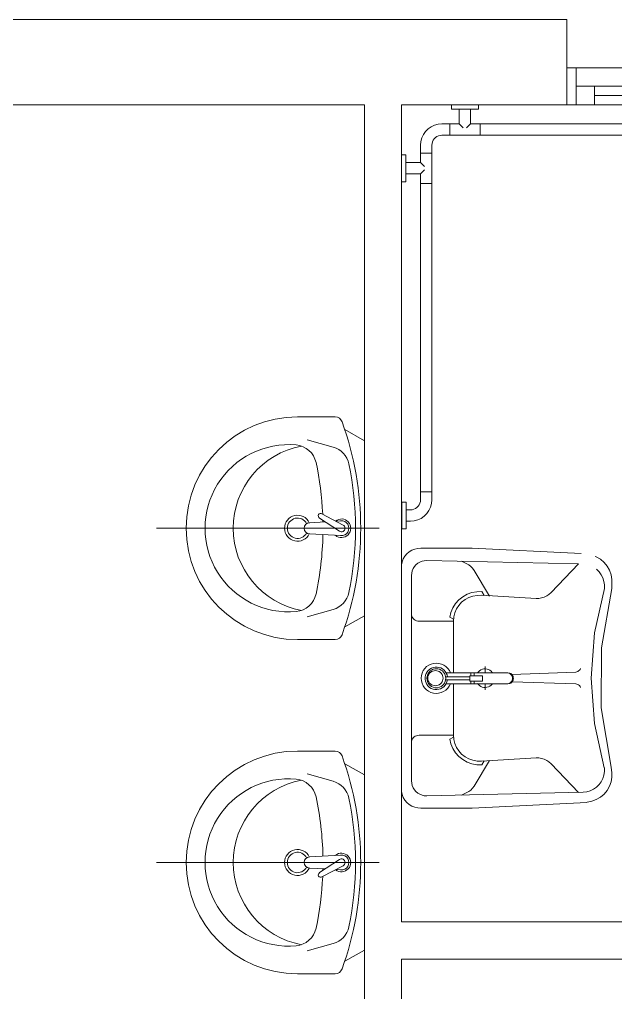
# Model space of a CAD drawing. Extents: x -234346 to 58427, y -132654 to -82394.
# Drawn here: x -139078 to -137473, y -96813 to -94193 of the extents above; entities that cross this region are included whole.
import ezdxf

# ---------------------------------------------------------------- set-up
doc = ezdxf.new("R2010")
doc.units = 0
doc.header["$LTSCALE"] = 8
doc.linetypes.add('HIDDEN2', pattern=[4.7625, 3.175, -1.5875])
for name, color, linetype, lineweight in [('72_EGR_EQP_TAG', 9, 'Continuous', 5), ('Aluminum', 9, 'Continuous', 5), ('Proj', 9, 'Continuous', 5), ('SANIT', 9, 'Continuous', 5), ('Walls', 9, 'Continuous', 5)]:
    doc.layers.add(name, color=color, linetype=linetype, lineweight=lineweight)

# ---------------------------------------------------------------- blocks, each defined once
blk = doc.blocks.new('lav-manta 60')
at = {"layer": 'SANIT'}
for p, q in [((0, 0.04), (0, -0.56)), ((-0.2658, -0.0529), (-0.2358, 0)), ((-0.2358, 0), (0.2358, 0)), ((0.2658, -0.0529), (0.2358, 0)), ((-0.015, -0.1473), (-0.0199, -0.064)), ((0.0274, -0.121), (-0.0078, -0.0673)), ((0.0389, -0.1142), (0.0087, -0.0575)), ((0.0191, -0.077), (0.0199, -0.064)), ((-0.3, -0.0789), (-0.3, -0.18)), ((-0.2185, -0.0841), (-0.2383, -0.1537)), ((0.2185, -0.0841), (0.2383, -0.1537)), ((0.3, -0.0789), (0.3, -0.18)), ((0.015, -0.1473), (0.0174, -0.1057))]:
    blk.add_line(p, q, dxfattribs=at)
for centre, radius, start, end in [((0, -0.8557), 0.8457, 70.1771, 109.8229), ((0, -0.8696), 0.8457, 78.1914, 101.8086), ((-0.1608, -0.1006), 0.06, 101.8086, 164.0794), ((0, -0.0617), 0.025, 320.7474, 220.368), ((0, -0.0617), 0.02, 353.2671, 186.682), ((0, -0.0617), 0.00966, 25.4127, 215.9577), ((0.1608, -0.1006), 0.06, 15.9206, 78.1914), ((-0.28, -0.0789), 0.02, 109.8229, 180), ((0.28, -0.0789), 0.02, 0, 70.1771), ((-0.1645, -0.189), 0.06, 102.0883, 174.8142), ((0, -0.9572), 0.8457, 91.1572, 102.0883), ((0, -0.9572), 0.8457, 88.5486, 88.844), ((0.0332, -0.1176), 0.00666, 210.6852, 30.6852), ((0, -0.9572), 0.8457, 77.9117, 87.4274), ((0.1645, -0.189), 0.06, 5.1858, 77.9117), ((0, -0.18), 0.035, 115.3106, 64.6894), ((0, -0.18), 0.0275, 117.1496, 62.8504), ((0, -0.1473), 0.015, 180, 0), ((0, -0.18), 0.3, 180, 0), ((0, -0.1282), 0.2252, 190.6097, 349.3903), ((0, -0.2039), 0.2252, 174.8142, 5.1858)]:
    blk.add_arc(centre, radius, start, end, dxfattribs=at)
blk = doc.blocks.new('GF1')
at = {"layer": 'Aluminum', "color": 9}
for p, q in [((-137604.3, -94322.6), (-136652.9, -94322.6)), ((-137579.3, -94322.6), (-137579.3, -94422.6)), ((-137579.3, -94372.6), (-136677.9, -94372.6)), ((-137529.3, -94372.6), (-137529.3, -94422.6)), ((-136727.9, -94397.6), (-137529.3, -94397.6)), ((-137604.3, -94422.6), (-136652.9, -94422.6))]:
    blk.add_line(p, q, dxfattribs=at)
at = {"layer": 'Proj', "color": 9, "linetype": 'HIDDEN2', "ltscale": 25}
blk.add_line((-136652.9, -94272.6), (-137604.3, -94272.6), dxfattribs=at)
at = {"layer": 'SANIT', "color": 9}
for p, q in [((-137914.5, -94434.3), (-137914.5, -94422.6)), ((-137914.5, -94422.6), (-137842.5, -94422.6)), ((-137842.5, -94422.6), (-137842.5, -94434.3)), ((-137842.5, -94434.3), (-137914.5, -94434.3)), ((-137893.8, -94434.3), (-137893.8, -94473.7)), ((-137863.2, -94473.7), (-137863.2, -94434.3)), ((-137969.4, -94481.5), (-137977.7, -94487.2)), ((-137960.3, -94477.2), (-137969.4, -94481.5)), ((-137950.6, -94474.6), (-137960.3, -94477.2)), ((-137940.6, -94473.7), (-137950.6, -94474.6)), ((-137919, -94473.7), (-137940.6, -94473.7)), ((-137919, -94473.7), (-137919, -94504.3)), ((-137893.8, -94473.7), (-137919, -94473.7)), ((-137893.8, -94473.7), (-137883, -94484.5)), ((-137863.2, -94473.7), (-137874, -94484.5)), ((-137838, -94473.7), (-137863.2, -94473.7)), ((-137838, -94504.3), (-137838, -94473.7)), ((-137838, -94473.7), (-137020.8, -94473.7)), ((-137990.5, -94502.5), (-137994.8, -94511.6)), ((-137984.8, -94494.3), (-137990.5, -94502.5)), ((-137977.7, -94487.2), (-137984.8, -94494.3)), ((-137954.1, -94508), (-137958, -94510.7)), ((-137949.9, -94506), (-137954.1, -94508)), ((-137945.3, -94504.7), (-137949.9, -94506)), ((-137940.6, -94504.3), (-137945.3, -94504.7)), ((-137020.8, -94504.3), (-137940.6, -94504.3)), ((-137997.4, -94521.3), (-137998.2, -94531.3)), ((-137998.2, -94552.9), (-137998.2, -94531.3)), ((-137994.8, -94511.6), (-137997.4, -94521.3)), ((-137967.2, -94526.6), (-137967.6, -94531.3)), ((-137967.6, -94531.3), (-137967.6, -94633.9)), ((-137966, -94522.1), (-137967.2, -94526.6)), ((-137964, -94517.8), (-137966, -94522.1)), ((-137961.3, -94514), (-137964, -94517.8)), ((-137958, -94510.7), (-137961.3, -94514)), ((-138037.7, -94557.4), (-138049.4, -94557.4)), ((-138049.4, -94557.4), (-138049.4, -94629.4)), ((-138037.7, -94629.4), (-138037.7, -94557.4)), ((-137998.2, -94578.1), (-137998.2, -94552.9)), ((-137998.2, -94552.9), (-137967.6, -94552.9)), ((-138037.7, -94578.1), (-137998.2, -94578.1)), ((-137998.2, -94578.1), (-137987.4, -94588.9)), ((-137998.2, -94608.7), (-138037.7, -94608.7)), ((-137998.2, -94608.7), (-137987.4, -94597.9)), ((-137998.2, -94633.9), (-137998.2, -94608.7)), ((-138049.4, -94629.4), (-138037.7, -94629.4)), ((-137967.6, -94633.9), (-137998.2, -94633.9)), ((-137998.2, -94633.9), (-137998.2, -95464.7)), ((-137967.6, -94633.9), (-137967.6, -95464.7)), ((-137998.2, -95464.7), (-137998.2, -95486.3)), ((-137967.6, -95464.7), (-137998.1, -95464.7)), ((-137967.6, -95464.7), (-137967.6, -95486.3)), ((-138048.6, -95564.6), (-138048.6, -95492.6)), ((-138048.6, -95492.6), (-138036.9, -95492.6)), ((-138036.9, -95492.6), (-138036.9, -95564.6)), ((-138007.9, -95507), (-138004.6, -95503.6)), ((-138004.6, -95503.6), (-138001.9, -95499.8)), ((-138001.9, -95499.8), (-137999.9, -95495.5)), ((-137999.9, -95495.5), (-137998.6, -95491)), ((-137998.6, -95491), (-137998.2, -95486.3)), ((-137975.4, -95515.1), (-137971.1, -95506)), ((-137971.1, -95506), (-137968.5, -95496.3)), ((-137968.5, -95496.3), (-137967.6, -95486.3)), ((-138036.9, -95513.3), (-138025.2, -95513.3)), ((-138025.2, -95513.3), (-138020.5, -95512.9)), ((-138020.5, -95512.9), (-138016, -95511.6)), ((-138016, -95511.6), (-138011.7, -95509.7)), ((-138011.7, -95509.7), (-138007.9, -95507)), ((-137996.4, -95536.2), (-137988.2, -95530.4)), ((-137988.2, -95530.4), (-137981.1, -95523.3)), ((-137981.1, -95523.3), (-137975.4, -95515.1)), ((-138025.2, -95543.9), (-138036.9, -95543.9)), ((-138025.2, -95543.9), (-138015.2, -95543)), ((-138015.2, -95543), (-138005.5, -95540.4)), ((-138005.5, -95540.4), (-137996.4, -95536.2)), ((-138036.9, -95564.6), (-138048.6, -95564.6)), ((-138040.4, -95637.8), (-138035, -95631.4)), ((-138035, -95631.4), (-138028.7, -95626)), ((-138028.7, -95626), (-138021.5, -95621.7)), ((-138021.5, -95621.7), (-138013.7, -95618.6)), ((-138013.7, -95618.6), (-138005.5, -95616.9)), ((-138005.5, -95616.9), (-137997.1, -95616.5)), ((-137997.1, -95616.5), (-137859, -95616.5)), ((-137565.6, -95630.8), (-137859, -95616.5)), ((-138049.4, -95669.1), (-138049.2, -95660.9)), ((-138049.2, -95660.9), (-138047.6, -95652.7)), ((-138047.6, -95652.7), (-138044.6, -95645)), ((-138044.6, -95645), (-138040.4, -95637.8)), ((-138010.5, -95661), (-138014.6, -95665.8)), ((-138005.6, -95656.9), (-138010.5, -95661)), ((-138000.1, -95653.7), (-138005.6, -95656.9)), ((-137994.2, -95651.4), (-138000.1, -95653.7)), ((-137988, -95650), (-137994.2, -95651.4)), ((-137981.6, -95649.6), (-137988, -95650)), ((-137981.6, -95649.6), (-137572.4, -95658.7)), ((-137868.2, -95661), (-137887.7, -95651.7)), ((-137862.6, -95665.2), (-137868.2, -95661)), ((-137573, -95658.7), (-137646.7, -95736)), ((-137524.7, -95639.4), (-137527.5, -95638.4)), ((-137513.6, -95646), (-137524.7, -95639.4)), ((-137503.7, -95654.5), (-137513.6, -95646)), ((-137495.5, -95664.5), (-137503.7, -95654.5)), ((-138022, -95683.3), (-138022.5, -95689.6)), ((-138022.5, -96243.1), (-138022.5, -95689.6)), ((-138020.5, -95677.1), (-138022, -95683.3)), ((-138018, -95671.2), (-138020.5, -95677.1)), ((-138014.6, -95665.8), (-138018, -95671.2)), ((-137857.8, -95670.3), (-137862.6, -95665.2)), ((-137853.7, -95676), (-137857.8, -95670.3)), ((-137812.8, -95745.2), (-137853.7, -95676)), ((-137524.2, -95673), (-137517.2, -95679.8)), ((-137517.2, -95679.8), (-137511.5, -95687.7)), ((-137511.5, -95687.7), (-137507, -95696.4)), ((-137489.1, -95675.7), (-137495.5, -95664.5)), ((-137484.7, -95687.9), (-137489.1, -95675.7)), ((-137482.6, -95700.7), (-137484.7, -95687.9)), ((-137507, -95696.4), (-137504.1, -95705.6)), ((-137504.1, -95705.6), (-137502.7, -95715.2)), ((-137502.7, -95715.2), (-137503, -95724.9)), ((-137482.6, -95713.7), (-137482.6, -95700.7)), ((-137482.6, -95713.7), (-137482.6, -95724.9)), ((-137872.9, -95740.4), (-137884.7, -95747)), ((-137860.2, -95735.8), (-137872.9, -95740.4)), ((-137846.9, -95733.4), (-137860.2, -95735.8)), ((-137833.3, -95733.2), (-137846.9, -95733.4)), ((-137833.3, -95733.2), (-137826.6, -95743.6)), ((-137652.2, -95740.9), (-137658.4, -95745)), ((-137646.7, -95736), (-137652.2, -95740.9)), ((-137503, -95724.9), (-137529.4, -95844.3)), ((-137482.6, -95724.9), (-137510.6, -95884.5)), ((-137904.2, -95765.5), (-137911.3, -95776.9)), ((-137895.2, -95755.4), (-137904.2, -95765.5)), ((-137884.7, -95747), (-137895.2, -95755.4)), ((-137887.4, -95761.8), (-137895.2, -95770.3)), ((-137878.3, -95754.7), (-137887.4, -95761.8)), ((-137868.2, -95749.2), (-137878.3, -95754.7)), ((-137857.2, -95745.4), (-137868.2, -95749.2)), ((-137845.8, -95743.3), (-137857.2, -95745.4)), ((-137834.3, -95743.1), (-137845.8, -95743.3)), ((-137687, -95751.6), (-137834.3, -95743.1)), ((-137679.5, -95751.5), (-137687, -95751.6)), ((-137672.2, -95750.4), (-137679.5, -95751.5)), ((-137665.1, -95748.2), (-137672.2, -95750.4)), ((-137658.4, -95745), (-137665.1, -95748.2)), ((-138022.5, -95792.8), (-138022.2, -95796.3)), ((-137916.3, -95789.3), (-137919.2, -95802.3)), ((-137911.3, -95776.9), (-137916.3, -95789.3)), ((-137906, -95790.3), (-137908.9, -95801.4)), ((-137901.4, -95779.9), (-137906, -95790.3)), ((-137895.2, -95770.3), (-137901.4, -95779.9)), ((-138022.2, -95796.3), (-138021.3, -95799.6)), ((-138021.3, -95799.6), (-138019.8, -95802.8)), ((-138019.8, -95802.8), (-138017.8, -95805.6)), ((-138017.8, -95805.6), (-138015.3, -95808.1)), ((-138015.3, -95808.1), (-138012.4, -95810.1)), ((-138012.4, -95810.1), (-138009.2, -95811.5)), ((-138009.2, -95811.5), (-138005.8, -95812.4)), ((-138005.8, -95812.4), (-138002.2, -95812.8)), ((-137909.8, -95812.8), (-138002.2, -95812.8)), ((-137919.2, -95802.3), (-137909.6, -95807.3)), ((-137908.9, -95801.4), (-137909.8, -95812.8)), ((-137909.8, -95812.8), (-137909.8, -95952)), ((-137529.4, -95844.3), (-137538.4, -95966.1)), ((-137510.6, -95884.5), (-137511.3, -96046.6)), ((-137991, -95946.1), (-137994, -95952.5)), ((-137986.9, -95940.3), (-137991, -95946.1)), ((-137981.9, -95935.3), (-137986.9, -95940.3)), ((-137980.5, -95949.2), (-137983.1, -95953.7)), ((-137976.1, -95931.3), (-137981.9, -95935.3)), ((-137977.2, -95945.3), (-137980.5, -95949.2)), ((-137975.1, -95950.1), (-137977.6, -95953.8)), ((-137973.2, -95941.9), (-137977.2, -95945.3)), ((-137969.7, -95928.3), (-137976.1, -95931.3)), ((-137971.9, -95947), (-137975.1, -95950.1)), ((-137971.4, -95950.7), (-137974, -95953.2)), ((-137968.8, -95939.3), (-137973.2, -95941.9)), ((-137968.3, -95944.4), (-137971.9, -95947)), ((-137968.4, -95948.7), (-137971.4, -95950.7)), ((-137962.9, -95926.4), (-137969.7, -95928.3)), ((-137963.9, -95937.4), (-137968.8, -95939.3)), ((-137965.2, -95947.2), (-137968.4, -95948.7)), ((-137964.3, -95942.5), (-137968.3, -95944.4)), ((-137961.7, -95946.3), (-137965.2, -95947.2)), ((-137960.1, -95941.4), (-137964.3, -95942.5)), ((-137958.8, -95936.5), (-137963.9, -95937.4)), ((-137955.9, -95925.8), (-137962.9, -95926.4)), ((-137958.1, -95946), (-137961.7, -95946.3)), ((-137955.7, -95941), (-137960.1, -95941.4)), ((-137953.6, -95936.4), (-137958.8, -95936.5)), ((-137954.5, -95946.3), (-137958.1, -95946)), ((-137948.8, -95926.4), (-137955.9, -95925.8)), ((-137951.3, -95941.4), (-137955.7, -95941)), ((-137951, -95947.2), (-137954.5, -95946.3)), ((-137948.5, -95937.2), (-137953.6, -95936.4)), ((-137947, -95942.5), (-137951.3, -95941.4)), ((-137947.7, -95948.7), (-137951, -95947.2)), ((-137942, -95928.2), (-137948.8, -95926.4)), ((-137943.6, -95938.8), (-137948.5, -95937.2)), ((-137944.8, -95950.7), (-137947.7, -95948.7)), ((-137943, -95944.4), (-137947, -95942.5)), ((-137942.2, -95953.2), (-137944.8, -95950.7)), ((-137939, -95941.3), (-137943.6, -95938.8)), ((-137939.4, -95947), (-137943, -95944.4)), ((-137935.6, -95931.1), (-137942, -95928.2)), ((-137936.3, -95950.1), (-137939.4, -95947)), ((-137934.9, -95944.5), (-137939, -95941.3)), ((-137933.7, -95953.8), (-137936.3, -95950.1)), ((-137929.7, -95935.1), (-137935.6, -95931.1)), ((-137931.4, -95948.4), (-137934.9, -95944.5)), ((-137928.7, -95952.8), (-137931.4, -95948.4)), ((-137924.7, -95940), (-137929.7, -95935.1)), ((-137920.6, -95945.8), (-137924.7, -95940)), ((-137917.5, -95952.1), (-137920.6, -95945.8)), ((-137862.6, -95959.7), (-137862.6, -95951.6)), ((-137853.7, -95959.7), (-137853.7, -95951.6)), ((-137842.4, -95949), (-137845.1, -95952.3)), ((-137839.2, -95946.2), (-137842.4, -95949)), ((-137835.6, -95944), (-137839.2, -95946.2)), ((-137831.7, -95942.4), (-137835.6, -95944)), ((-137827.5, -95941.6), (-137831.7, -95942.4)), ((-137823.3, -95941.4), (-137827.5, -95941.6)), ((-137824.4, -95934.6), (-137824.4, -95952)), ((-137819.1, -95941.9), (-137823.3, -95941.4)), ((-137815, -95943.2), (-137819.1, -95941.9)), ((-137811.3, -95945.1), (-137815, -95943.2)), ((-137807.8, -95947.6), (-137811.3, -95945.1)), ((-137804.9, -95950.7), (-137807.8, -95947.6)), ((-137752.4, -95956), (-137580.1, -95949.8)), ((-137580.1, -95949.8), (-137577.3, -95949.2)), ((-137577.3, -95949.2), (-137574.8, -95948.2)), ((-137574.8, -95948.2), (-137572.4, -95946.8)), ((-137572.4, -95946.8), (-137570.3, -95944.9)), ((-137570.3, -95944.9), (-137568.5, -95942.8)), ((-137568.5, -95942.8), (-137567.2, -95940.4)), ((-137995.8, -95959.3), (-137996.5, -95966.3)), ((-137996.5, -95966.3), (-137995.9, -95973.4)), ((-137995.9, -95973.4), (-137994.2, -95980.2)), ((-137994, -95952.5), (-137995.8, -95959.3)), ((-137985.8, -95963.7), (-137985.9, -95968.9)), ((-137985.9, -95968.9), (-137985.1, -95974)), ((-137984.9, -95958.6), (-137985.8, -95963.7)), ((-137985.1, -95974), (-137983.4, -95978.9)), ((-137983.1, -95953.7), (-137984.9, -95958.6)), ((-137980.6, -95962.2), (-137981, -95966.6)), ((-137981, -95966.6), (-137980.6, -95971.1)), ((-137979.5, -95957.8), (-137980.6, -95962.2)), ((-137980.6, -95971.1), (-137979.5, -95975.4)), ((-137977.6, -95953.8), (-137979.5, -95957.8)), ((-137979.5, -95975.4), (-137977.6, -95979.5)), ((-137978.5, -95962.8), (-137978.8, -95966.4)), ((-137978.8, -95966.4), (-137978.5, -95969.9)), ((-137977.6, -95959.4), (-137978.5, -95962.8)), ((-137978.5, -95969.9), (-137977.6, -95973.3)), ((-137976, -95956.2), (-137977.6, -95959.4)), ((-137977.6, -95973.3), (-137976, -95976.6)), ((-137974, -95953.2), (-137976, -95956.2)), ((-137976, -95976.6), (-137974, -95979.5)), ((-137940.1, -95956.2), (-137942.2, -95953.2)), ((-137942.2, -95979.5), (-137940.1, -95976.6)), ((-137938.6, -95959.4), (-137940.1, -95956.2)), ((-137940.1, -95976.6), (-137938.6, -95973.3)), ((-137937.7, -95962.8), (-137938.6, -95959.4)), ((-137938.6, -95973.3), (-137937.7, -95969.9)), ((-137937.4, -95966.4), (-137937.7, -95962.8)), ((-137937.7, -95969.9), (-137937.4, -95966.4)), ((-137931.9, -95957.8), (-137933.7, -95953.8)), ((-137933.7, -95979.5), (-137931.9, -95975.4)), ((-137930.7, -95962.2), (-137931.9, -95957.8)), ((-137931.9, -95975.4), (-137930.7, -95971.1)), ((-137930.3, -95966.6), (-137930.7, -95962.2)), ((-137930.7, -95971.1), (-137930.3, -95966.6)), ((-137930.3, -95962.6), (-137865.4, -95962.6)), ((-137930.3, -95970.6), (-137865.4, -95970.6)), ((-137929.1, -95952), (-137766, -95952)), ((-137929, -95981), (-137926.9, -95976.3)), ((-137926.7, -95957.6), (-137928.7, -95952.8)), ((-137926.9, -95976.3), (-137925.7, -95971.2)), ((-137925.6, -95962.6), (-137926.7, -95957.6)), ((-137925.7, -95971.2), (-137925.7, -95971.2)), ((-137865.4, -95959.7), (-137831.2, -95959.7)), ((-137865.4, -95974), (-137865.4, -95959.7)), ((-137831.2, -95974), (-137865.4, -95974)), ((-137862.6, -95974), (-137862.6, -95981.6)), ((-137853.7, -95974), (-137853.7, -95981.6)), ((-137831.2, -95959.7), (-137831.2, -95974)), ((-137762.9, -95952.2), (-137765.5, -95952)), ((-137760.4, -95952.9), (-137762.9, -95952.2)), ((-137760.6, -95952.8), (-137757.5, -95952.8)), ((-137758.1, -95954), (-137760.4, -95952.9)), ((-137756, -95955.5), (-137758.1, -95954)), ((-137755.2, -95954), (-137757.5, -95952.8)), ((-137754.1, -95957.3), (-137756, -95955.5)), ((-137756, -95978.2), (-137754.1, -95976.3)), ((-137753.2, -95955.5), (-137755.2, -95954)), ((-137752.7, -95959.4), (-137754.1, -95957.3)), ((-137754.1, -95976.3), (-137752.7, -95974.2)), ((-137751.5, -95957.4), (-137753.2, -95955.5)), ((-137753.2, -95978.1), (-137751.5, -95976.2)), ((-137751.6, -95961.7), (-137752.7, -95959.4)), ((-137752.7, -95974.2), (-137751.6, -95971.9)), ((-137750.9, -95964.2), (-137751.6, -95961.7)), ((-137751.6, -95971.9), (-137750.9, -95969.4)), ((-137750.1, -95959.5), (-137751.5, -95957.4)), ((-137751.5, -95976.2), (-137750.1, -95974.1)), ((-137751.4, -95976), (-137580.1, -95981.7)), ((-137750.7, -95966.8), (-137750.9, -95964.2)), ((-137750.9, -95969.4), (-137750.7, -95966.8)), ((-137749, -95961.8), (-137750.1, -95959.5)), ((-137750.1, -95974.1), (-137749, -95971.8)), ((-137748.4, -95964.3), (-137749, -95961.8)), ((-137749, -95971.8), (-137748.4, -95969.3)), ((-137748.2, -95966.8), (-137748.4, -95964.3)), ((-137748.4, -95969.3), (-137748.2, -95966.8)), ((-137538.4, -95966.1), (-137529.7, -96088.1)), ((-137994.2, -95980.2), (-137991.2, -95986.7)), ((-137991.2, -95986.7), (-137987.2, -95992.5)), ((-137987.2, -95992.5), (-137982.3, -95997.6)), ((-137983.4, -95978.9), (-137980.9, -95983.5)), ((-137982.3, -95997.6), (-137976.6, -96001.7)), ((-137980.9, -95983.5), (-137977.6, -95987.5)), ((-137977.6, -95979.5), (-137975.1, -95983.1)), ((-137977.6, -95987.5), (-137973.7, -95991)), ((-137976.6, -96001.7), (-137970.2, -96004.8)), ((-137975.1, -95983.1), (-137971.9, -95986.3)), ((-137974, -95979.5), (-137971.4, -95982)), ((-137973.7, -95991), (-137969.3, -95993.7)), ((-137971.9, -95986.3), (-137968.3, -95988.8)), ((-137971.4, -95982), (-137968.4, -95984)), ((-137969.3, -95993.7), (-137964.5, -95995.6)), ((-137968.4, -95984), (-137965.2, -95985.5)), ((-137968.3, -95988.8), (-137964.3, -95990.7)), ((-137965.2, -95985.5), (-137961.7, -95986.5)), ((-137964.5, -95995.6), (-137959.4, -95996.7)), ((-137964.3, -95990.7), (-137960.1, -95991.9)), ((-137961.7, -95986.5), (-137958.1, -95986.8)), ((-137960.1, -95991.9), (-137955.7, -95992.3)), ((-137959.4, -95996.7), (-137954.2, -95996.9)), ((-137958.1, -95986.8), (-137954.5, -95986.5)), ((-137955.7, -95992.3), (-137951.3, -95991.9)), ((-137954.5, -95986.5), (-137951, -95985.5)), ((-137954.2, -95996.9), (-137949.1, -95996.2)), ((-137951.3, -95991.9), (-137947, -95990.7)), ((-137951, -95985.5), (-137947.7, -95984)), ((-137949.1, -95996.2), (-137944.1, -95994.7)), ((-137947.7, -95984), (-137944.8, -95982)), ((-137947, -95990.7), (-137943, -95988.8)), ((-137944.8, -95982), (-137942.2, -95979.5)), ((-137944.1, -95994.7), (-137939.5, -95992.3)), ((-137943, -95988.8), (-137939.4, -95986.3)), ((-137942.5, -96005.3), (-137936, -96002.4)), ((-137939.5, -95992.3), (-137935.4, -95989.2)), ((-137939.4, -95986.3), (-137936.3, -95983.1)), ((-137936.3, -95983.1), (-137933.7, -95979.5)), ((-137936, -96002.4), (-137930.2, -95998.5)), ((-137935.4, -95989.2), (-137931.8, -95985.4)), ((-137931.8, -95985.4), (-137929, -95981)), ((-137930.2, -95998.5), (-137925, -95993.6)), ((-137929.3, -95981.6), (-137765.5, -95981.6)), ((-137925, -95993.6), (-137920.8, -95987.9)), ((-137920.8, -95987.9), (-137917.7, -95981.6)), ((-137917.7, -95981.6), (-137917.7, -95981.6)), ((-137909.8, -96120), (-137909.8, -95981)), ((-137844.4, -95981), (-137842.5, -95983.6)), ((-137842.5, -95983.6), (-137839.3, -95986.4)), ((-137839.3, -95986.4), (-137835.7, -95988.6)), ((-137835.7, -95988.6), (-137831.8, -95990.2)), ((-137831.8, -95990.2), (-137827.6, -95991.1)), ((-137827.6, -95991.1), (-137823.4, -95991.3)), ((-137824.4, -95981), (-137824.4, -95998.1)), ((-137823.4, -95991.3), (-137819.2, -95990.8)), ((-137819.2, -95990.8), (-137815.1, -95989.6)), ((-137815.1, -95989.6), (-137811.4, -95987.7)), ((-137811.4, -95987.7), (-137807.9, -95985.2)), ((-137807.9, -95985.2), (-137805, -95982.1)), ((-137765.5, -95981.6), (-137762.9, -95981.4)), ((-137762.9, -95981.4), (-137760.4, -95980.7)), ((-137760.6, -95980.8), (-137757.5, -95980.8)), ((-137760.4, -95980.7), (-137758.1, -95979.6)), ((-137758.1, -95979.6), (-137756, -95978.2)), ((-137757.5, -95980.8), (-137755.2, -95979.6)), ((-137755.2, -95979.6), (-137753.2, -95978.1)), ((-137577.3, -95982.2), (-137580.1, -95981.7)), ((-137574.8, -95983.3), (-137577.3, -95982.2)), ((-137572.4, -95984.7), (-137574.8, -95983.3)), ((-137570.3, -95986.5), (-137572.4, -95984.7)), ((-137568.5, -95988.7), (-137570.3, -95986.5)), ((-137567.2, -95991.1), (-137568.5, -95988.7)), ((-137970.2, -96004.8), (-137963.4, -96006.7)), ((-137963.4, -96006.7), (-137956.4, -96007.4)), ((-137956.4, -96007.4), (-137949.4, -96007)), ((-137949.4, -96007), (-137942.5, -96005.3)), ((-137511.3, -96046.6), (-137484.8, -96206.4)), ((-137529.7, -96088.1), (-137503.7, -96207.5)), ((-138021.3, -96133.1), (-138022.2, -96136.4)), ((-138019.8, -96129.9), (-138021.3, -96133.1)), ((-138017.8, -96127.1), (-138019.8, -96129.9)), ((-138015.3, -96124.6), (-138017.8, -96127.1)), ((-138012.4, -96122.6), (-138015.3, -96124.6)), ((-138009.2, -96121.2), (-138012.4, -96122.6)), ((-138005.8, -96120.3), (-138009.2, -96121.2)), ((-138002.2, -96120), (-138005.8, -96120.3)), ((-137909.8, -96120), (-138002.2, -96120)), ((-137919.2, -96130.4), (-137909.6, -96125.4)), ((-137919.2, -96130.4), (-137916.3, -96143.5)), ((-137909.8, -96120), (-137908.9, -96131.3)), ((-137908.9, -96131.3), (-137906, -96142.4)), ((-138022.2, -96136.4), (-138022.5, -96139.9)), ((-137916.3, -96143.5), (-137911.3, -96155.8)), ((-137911.3, -96155.8), (-137904.2, -96167.2)), ((-137906, -96142.4), (-137901.4, -96152.9)), ((-137901.4, -96152.9), (-137895.2, -96162.4)), ((-137904.2, -96167.2), (-137895.2, -96177.3)), ((-137895.2, -96162.4), (-137887.4, -96170.9)), ((-137895.2, -96177.3), (-137884.7, -96185.7)), ((-137887.4, -96170.9), (-137878.3, -96178)), ((-137884.7, -96185.7), (-137872.9, -96192.3)), ((-137878.3, -96178), (-137868.2, -96183.5)), ((-137868.2, -96183.5), (-137857.2, -96187.4)), ((-137857.2, -96187.4), (-137845.8, -96189.4)), ((-137687, -96181.1), (-137834.3, -96189.6)), ((-137679.5, -96181.2), (-137687, -96181.1)), ((-137672.2, -96182.3), (-137679.5, -96181.2)), ((-137665.1, -96184.5), (-137672.2, -96182.3)), ((-137658.4, -96187.7), (-137665.1, -96184.5)), ((-137872.9, -96192.3), (-137860.2, -96196.9)), ((-137860.2, -96196.9), (-137846.9, -96199.3)), ((-137812.8, -96187.6), (-137853.7, -96256.7)), ((-137846.9, -96199.3), (-137833.3, -96199.5)), ((-137845.8, -96189.4), (-137834.3, -96189.6)), ((-137833.3, -96199.5), (-137826.6, -96189.1)), ((-137652.2, -96191.8), (-137658.4, -96187.7)), ((-137646.7, -96196.7), (-137652.2, -96191.8)), ((-137573, -96274), (-137646.7, -96196.7)), ((-137503.7, -96207.5), (-137503.7, -96207.5)), ((-137502.8, -96217.5), (-137503, -96207.8)), ((-137482.5, -96219.9), (-137484.6, -96207.2)), ((-137511.5, -96245), (-137507.1, -96236.4)), ((-137507.1, -96236.4), (-137504.1, -96227.1)), ((-137504.1, -96227.1), (-137502.8, -96217.5)), ((-137484.9, -96245.4), (-137482.6, -96232.8)), ((-137482.6, -96232.8), (-137482.5, -96219.9)), ((-138049.4, -96263.6), (-138049.2, -96271.8)), ((-138022.5, -96243.1), (-138022, -96249.4)), ((-138022, -96249.4), (-138020.5, -96255.6)), ((-138020.5, -96255.6), (-138018, -96261.5)), ((-138018, -96261.5), (-138014.6, -96266.9)), ((-137857.8, -96262.4), (-137862.6, -96267.5)), ((-137853.7, -96256.7), (-137857.8, -96262.4)), ((-137541.1, -96269.6), (-137532.3, -96265.4)), ((-137532.3, -96265.4), (-137524.2, -96259.7)), ((-137524.2, -96259.7), (-137517.2, -96252.9)), ((-137517.2, -96252.9), (-137511.5, -96245)), ((-137495.8, -96268.6), (-137489.3, -96257.5)), ((-137489.3, -96257.5), (-137484.9, -96245.4)), ((-138049.2, -96271.8), (-138047.6, -96280)), ((-138047.6, -96280), (-138044.6, -96287.7)), ((-138044.6, -96287.7), (-138040.4, -96294.9)), ((-138014.6, -96266.9), (-138010.5, -96271.7)), ((-138010.5, -96271.7), (-138005.6, -96275.8)), ((-138005.6, -96275.8), (-138000.1, -96279)), ((-138000.1, -96279), (-137994.2, -96281.3)), ((-137994.2, -96281.3), (-137988, -96282.7)), ((-137988, -96282.7), (-137981.6, -96283.1)), ((-137981.6, -96283.1), (-137560.3, -96273.7)), ((-137868.2, -96271.7), (-137887.7, -96281)), ((-137862.6, -96267.5), (-137868.2, -96271.7)), ((-137560.3, -96273.7), (-137550.5, -96272.5)), ((-137550.5, -96272.5), (-137541.1, -96269.6)), ((-137524.9, -96293.4), (-137513.8, -96286.9)), ((-137513.8, -96286.9), (-137504, -96278.5)), ((-137504, -96278.5), (-137495.8, -96268.6)), ((-138040.4, -96294.9), (-138035, -96301.3)), ((-138035, -96301.3), (-138028.7, -96306.7)), ((-138028.7, -96306.7), (-138021.5, -96311)), ((-138021.5, -96311), (-138013.7, -96314.1)), ((-138013.7, -96314.1), (-138005.5, -96315.8)), ((-138005.5, -96315.8), (-137997.1, -96316.2)), ((-137997.1, -96316.2), (-137859.1, -96316.2)), ((-137859, -96316.2), (-137550, -96301.1)), ((-137549.6, -96300.3), (-137536.9, -96297.9)), ((-137536.9, -96297.9), (-137524.9, -96293.4))]:
    blk.add_line(p, q, dxfattribs=at)
at = {"layer": 'Walls', "color": 9}
for p, q in [((-139527.8, -94192.6), (-137604.3, -94192.6)), ((-137604.3, -94192.6), (-137604.3, -94422.6)), ((-139299.4, -94422.6), (-138149.4, -94422.6)), ((-138149.4, -94422.6), (-138149.4, -98032.6)), ((-138049.4, -94422.6), (-137604.3, -94422.6)), ((-138049.4, -96622.6), (-138049.4, -94422.6)), ((-138049.4, -96622.6), (-137099.4, -96622.6)), ((-138049.4, -96722.6), (-137099.4, -96722.6)), ((-138049.4, -97712.6), (-138049.4, -96722.6))]:
    blk.add_line(p, q, dxfattribs=at)
at = {"layer": 'SANIT', "color": 9, "yscale": 1000.000000000223, "zscale": 1000.000000000223, "rotation": 270}
for p, xscale in [((-138149.4, -95562.6), -1000.000000000223), ((-138149.4, -96462.6), 1000.000000000223)]:
    blk.add_blockref('lav-manta 60', p, dxfattribs=dict(at, xscale=xscale))

msp = doc.modelspace()

# ---------------------------------------------------------------- block references
at = {"layer": '72_EGR_EQP_TAG'}
msp.add_blockref('GF1', (0, 0), dxfattribs=at)

doc.saveas('drawing.dxf')
